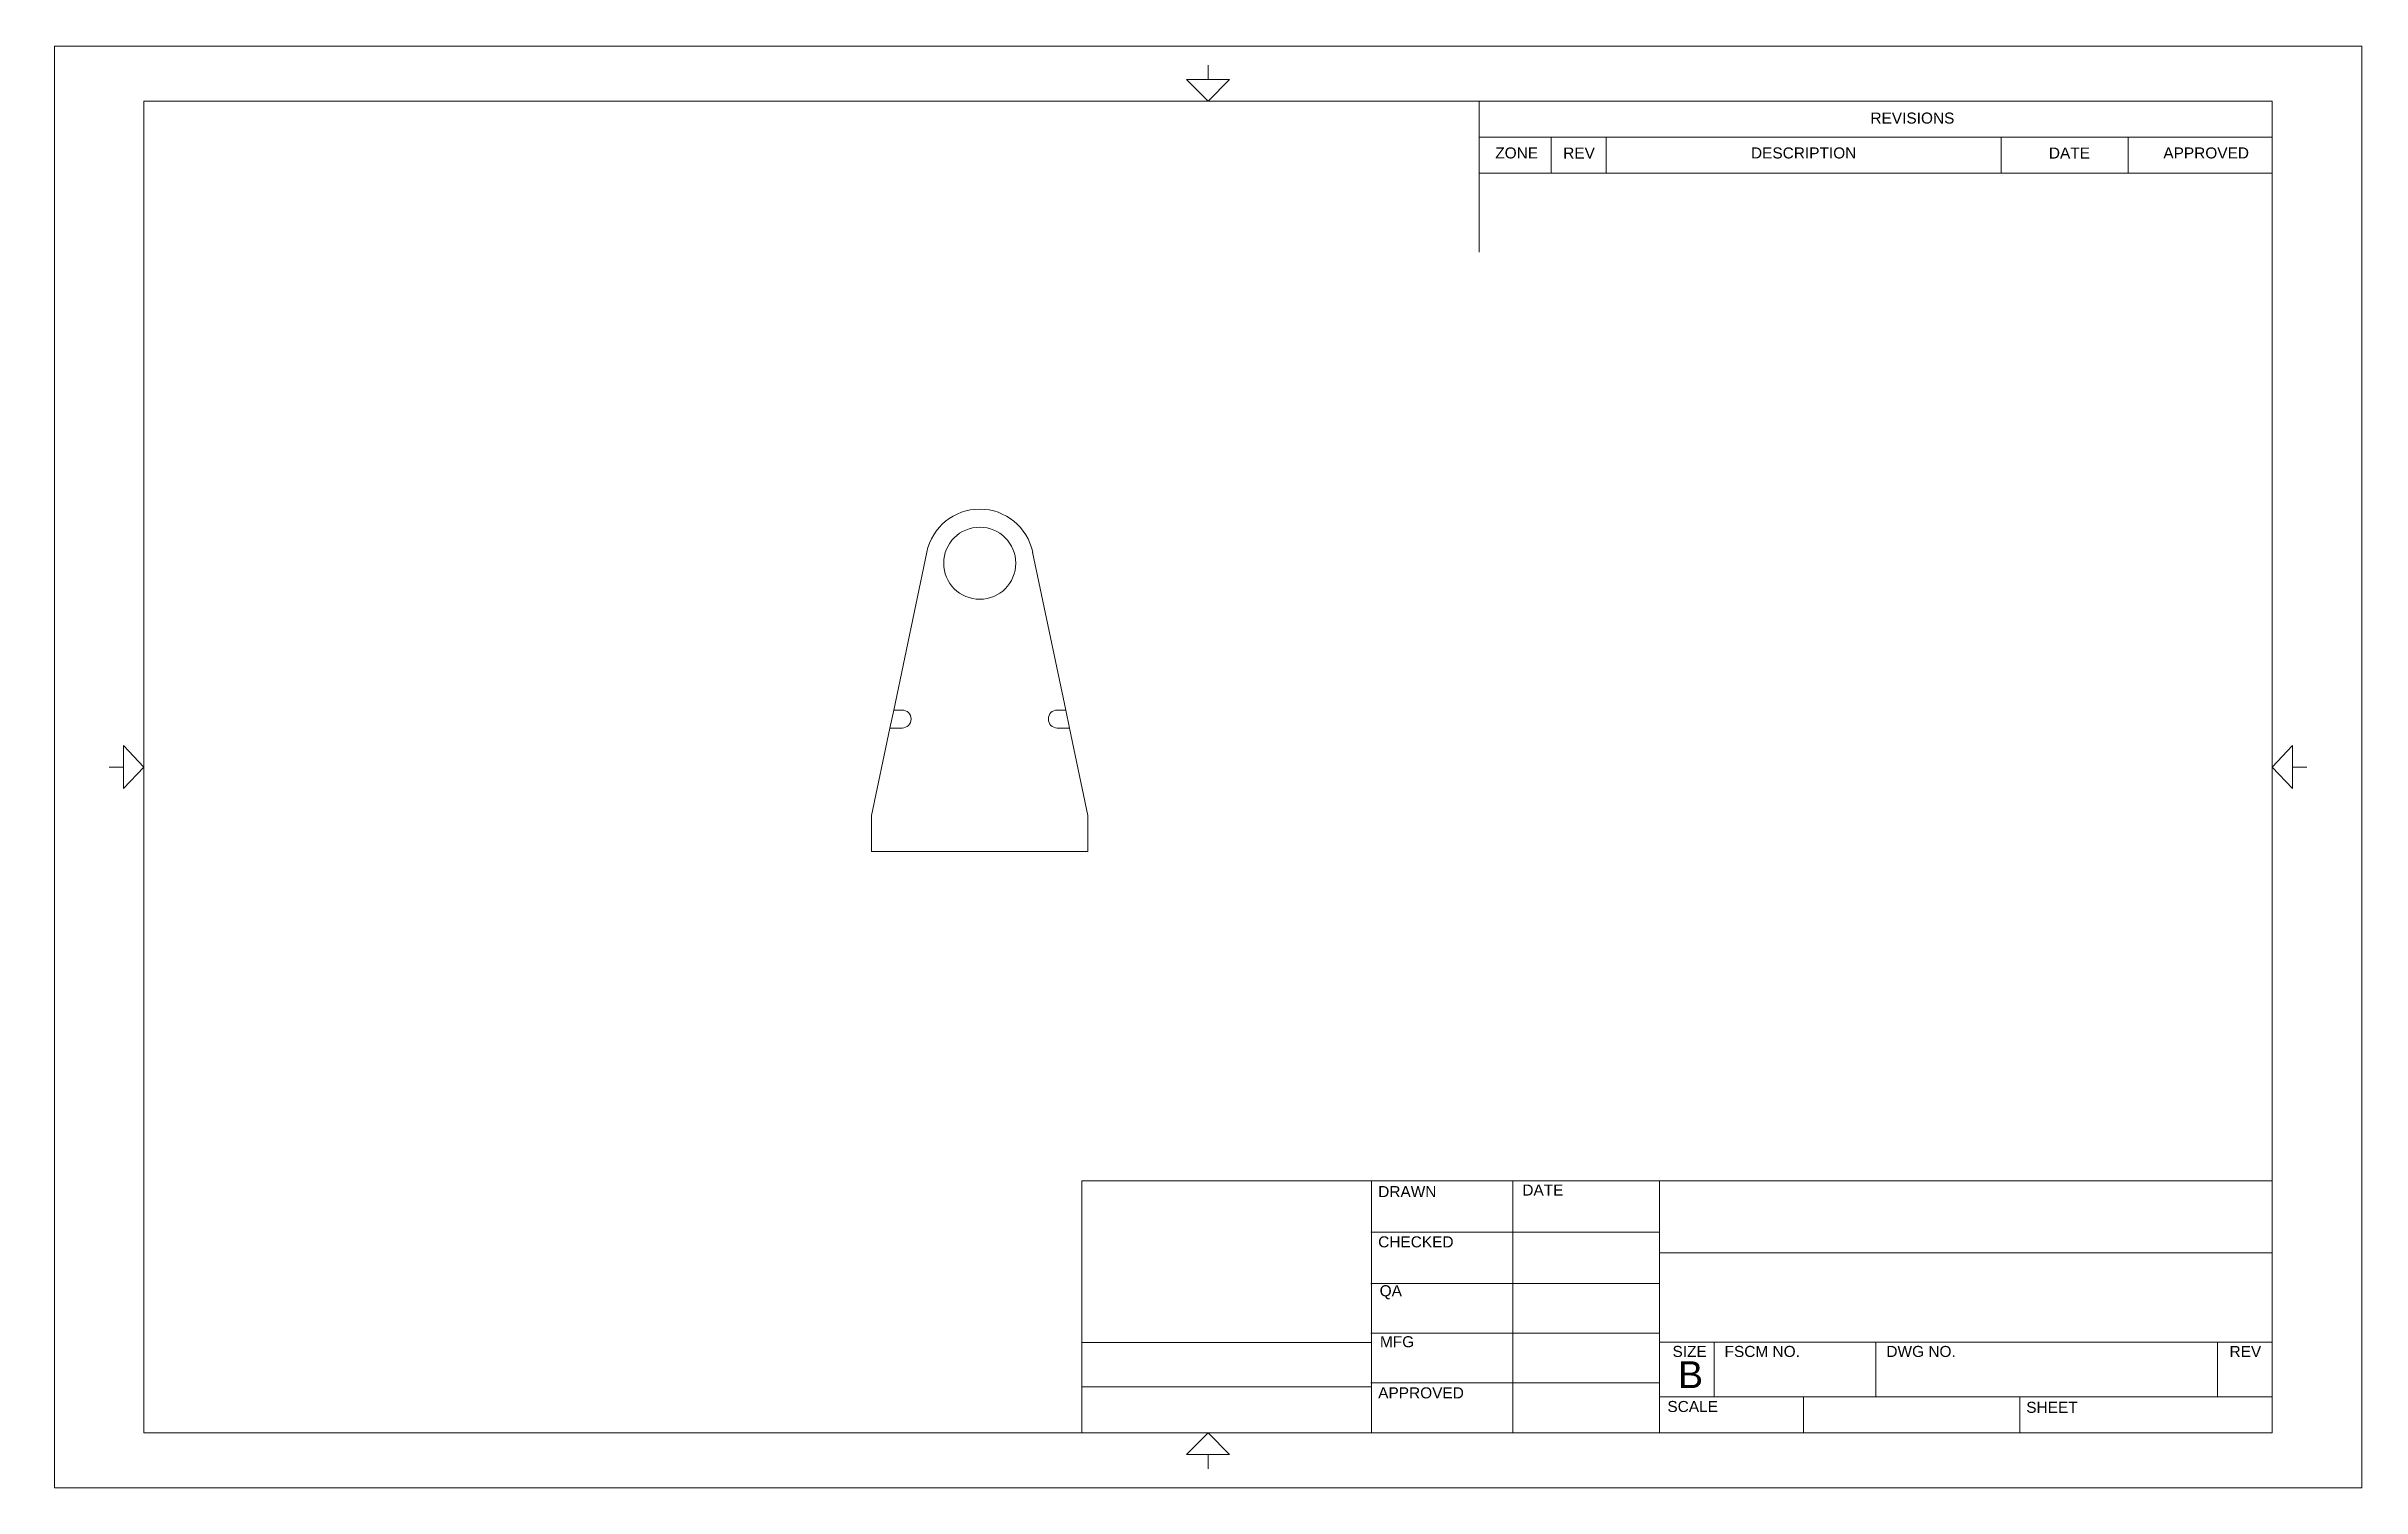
# Model space of a CAD drawing. Header units: millimetres. Extents: x -1 to 406, y 0 to 254.
import ezdxf

# ---------------------------------------------------------------- set-up
doc = ezdxf.new("R2010")
doc.units = ezdxf.units.MM
doc.layers.add('CONTINUOUS', color=7, linetype='Continuous', lineweight=0)
doc.layers.add('VISIBLE', color=7, linetype='Continuous', lineweight=0)

# ---------------------------------------------------------------- blocks, each defined once
blk = doc.blocks.new('BLOCK3')
at = {"layer": 'CONTINUOUS'}
for p, q in [((406.4, 254), (0, 254)), ((0, 254), (0, 0)), ((406.4, 0), (406.4, 254)), ((203.2, 250.7), (203.2, 248.16)), ((390.65, 244.35), (15.75, 244.35)), ((15.75, 244.35), (15.75, 9.65)), ((250.95, 244.35), (250.95, 217.75)), ((390.65, 9.65), (390.65, 244.35)), ((250.95, 238), (390.65, 238)), ((263.65, 231.65), (263.65, 238)), ((273.3, 231.65), (273.3, 238)), ((342.9, 231.65), (342.9, 238)), ((365.25, 231.65), (365.25, 238)), ((250.95, 231.65), (390.65, 231.65)), ((9.65, 127), (12.19, 127)), ((396.75, 127), (394.21, 127)), ((180.96, 54.1), (180.96, 9.65)), ((180.96, 54.1), (282.7, 54.1)), ((232.02, 54.1), (232.02, 9.65)), ((256.9, 54.1), (256.9, 9.65)), ((282.7, 9.65), (282.7, 54.1)), ((282.7, 54.1), (390.65, 54.1)), ((282.7, 45.06), (231.9, 45.06)), ((282.7, 41.4), (390.65, 41.4)), ((282.7, 35.96), (231.9, 35.96)), ((231.9, 25.57), (180.96, 25.57)), ((282.7, 27.24), (231.9, 27.24)), ((282.7, 25.65), (390.65, 25.65)), ((292.35, 16), (292.35, 25.65)), ((320.8, 16), (320.8, 25.65)), ((381, 16), (381, 25.65)), ((231.9, 17.77), (180.96, 17.77)), ((282.7, 18.51), (231.9, 18.51)), ((282.7, 16), (390.65, 16)), ((308.1, 9.65), (308.1, 16)), ((346.2, 9.65), (346.2, 16)), ((15.75, 9.65), (390.65, 9.65)), ((203.2, 3.3), (203.2, 5.84)), ((0, 0), (406.4, 0))]:
    blk.add_line(p, q, dxfattribs=at)
for points in [[(199.39, 248.16), (207.01, 248.16), (203.2, 244.35), (203.2, 244.35), (199.39, 248.16)], [(12.19, 123.19), (12.19, 130.81), (15.75, 127), (15.75, 127), (12.19, 123.19)], [(394.21, 123.19), (394.21, 130.81), (390.65, 127), (390.65, 127), (394.21, 123.19)], [(199.39, 5.84), (207.01, 5.84), (203.2, 9.65), (203.2, 9.65), (199.39, 5.84)]]:
    blk.add_lwpolyline(points, dxfattribs=at)
at = {"layer": 'CONTINUOUS', "attachment_point": 4}
for s, insert, char_height in [('{\\fArial|b0|i0|c0|p0;\\C7;REVISIONS}{\\fArial|b0|i0|c0|p0;\\C7;}', (319.87, 241.34), 1.9441), ('{\\fArial|b0|i0|c0|p0;\\C7;ZONE}{\\fArial|b0|i0|c0|p0;\\C7;}', (253.79, 235.19), 1.9441), ('{\\fArial|b0|i0|c0|p0;\\C7;REV}{\\fArial|b0|i0|c0|p0;\\C7;}', (265.76, 235.19), 1.9441), ('{\\fArial|b0|i0|c0|p0;\\C7;DESCRIPTION}{\\fArial|b0|i0|c0|p0;\\C7;}', (298.83, 235.19), 1.9441), ('{\\fArial|b0|i0|c0|p0;\\C7;DATE}{\\fArial|b0|i0|c0|p0;\\C7;}', (351.3, 235.19), 1.9441), ('{\\fArial|b0|i0|c0|p0;\\C7;APPROVED}{\\fArial|b0|i0|c0|p0;\\C7;}', (371.46, 235.19), 1.9441), ('{\\fArial|b0|i0|c0|p0;\\C7;}', (-1.42, 154.69), 5.8323), ('{\\fArial|b0|i0|c0|p0;\\C7;}', (-1.42, 78.49), 5.8323), ('{\\fArial|b0|i0|c0|p0;\\C7;DRAWN}{\\fArial|b0|i0|c0|p0;\\C7;}', (233.17, 52.18), 1.9441), ('{\\fArial|b0|i0|c0|p0;\\C7;DATE}{\\fArial|b0|i0|c0|p0;\\C7;}', (258.56, 52.45), 1.9441), ('{\\fArial|b0|i0|c0|p0;\\C7;}', (233.33, 48.69), 2.4996), ('{\\fArial|b0|i0|c0|p0;\\C7;}', (258.32, 48.5), 2.4996), ('{\\fArial|b0|i0|c0|p0;\\C7;CHECKED}{\\fArial|b0|i0|c0|p0;\\C7;}', (233.17, 43.31), 1.9441), ('{\\fArial|b0|i0|c0|p0;\\C7;QA}{\\fArial|b0|i0|c0|p0;\\C7;}', (233.43, 34.44), 1.9441), ('{\\fArial|b0|i0|c0|p0;\\C7;MFG}{\\fArial|b0|i0|c0|p0;\\C7;}', (233.48, 25.71), 1.9441), ('{\\fArial|b0|i0|c0|p0;\\C7;SIZE}{\\fArial|b0|i0|c0|p0;\\C7;}', (285.01, 24), 1.9441), ('{\\fArial|b0|i0|c0|p0;\\C7;FSCM NO.}{\\fArial|b0|i0|c0|p0;\\C7;}', (294.18, 24), 1.9441), ('{\\fArial|b0|i0|c0|p0;\\C7;DWG NO.}{\\fArial|b0|i0|c0|p0;\\C7;}', (322.68, 24), 1.9441), ('{\\fArial|b0|i0|c0|p0;\\C7;REV}{\\fArial|b0|i0|c0|p0;\\C7;}', (383.12, 24), 1.9441), ('{\\fArial|b0|i0|c0|p0;\\C7;B}{\\fArial|b0|i0|c0|p0;\\C7;}', (285.99, 19.92), 4.7214), ('{\\fArial|b0|i0|c0|p0;\\C7;APPROVED}{\\fArial|b0|i0|c0|p0;\\C7;}', (233.17, 16.7), 1.9441), ('{\\fArial|b0|i0|c0|p0;\\C7;}', (333.87, 19.48), 2.4996), ('{\\fArial|b0|i0|c0|p0;\\C7;SCALE}{\\fArial|b0|i0|c0|p0;\\C7;}', (284.11, 14.3), 1.9441), ('{\\fArial|b0|i0|c0|p0;\\C7;SHEET}{\\fArial|b0|i0|c0|p0;\\C7;}', (347.32, 14.15), 1.9441), ('{\\fArial|b0|i0|c0|p0;\\C7;}', (-1.42, 2.29), 5.8323)]:
    blk.add_mtext(s, dxfattribs=dict(at, insert=insert, char_height=char_height))

msp = doc.modelspace()

# ---------------------------------------------------------------- linework, layer by layer
at = {"layer": 'VISIBLE'}
for p, q in [((147.83, 137.04), (153.67, 164.86)), ((172.31, 164.86), (178.14, 137.04)), ((147.17, 133.87), (147.83, 137.04)), ((147.83, 137.04), (149.32, 137.04)), ((150.9, 135.47), (150.9, 135.44)), ((175.08, 135.44), (175.08, 135.47)), ((176.65, 137.04), (178.14, 137.04)), ((178.14, 137.04), (178.81, 133.87)), ((143.94, 118.46), (147.17, 133.87)), ((149.32, 133.87), (147.17, 133.87)), ((178.81, 133.87), (176.65, 133.87)), ((178.81, 133.87), (182.04, 118.46)), ((143.94, 112.11), (143.94, 118.46)), ((182.04, 118.46), (182.04, 112.11)), ((182.04, 112.11), (143.94, 112.11))]:
    msp.add_line(p, q, dxfattribs=at)
msp.add_circle((162.99, 162.91), 6.35, dxfattribs=at)
for centre, radius, start, end in [((162.99, 162.91), 9.53, 11.8394, 168.1606), ((149.32, 135.47), 1.57, 0, 90), ((149.32, 135.44), 1.57, 270, 0), ((176.65, 135.47), 1.57, 90, 180), ((176.65, 135.44), 1.57, 180, 270)]:
    msp.add_arc(centre, radius, start, end, dxfattribs=at)

# ---------------------------------------------------------------- block references
at = {"layer": 'CONTINUOUS'}
msp.add_blockref('BLOCK3', (0, 0), dxfattribs=at)

doc.saveas('drawing.dxf')
